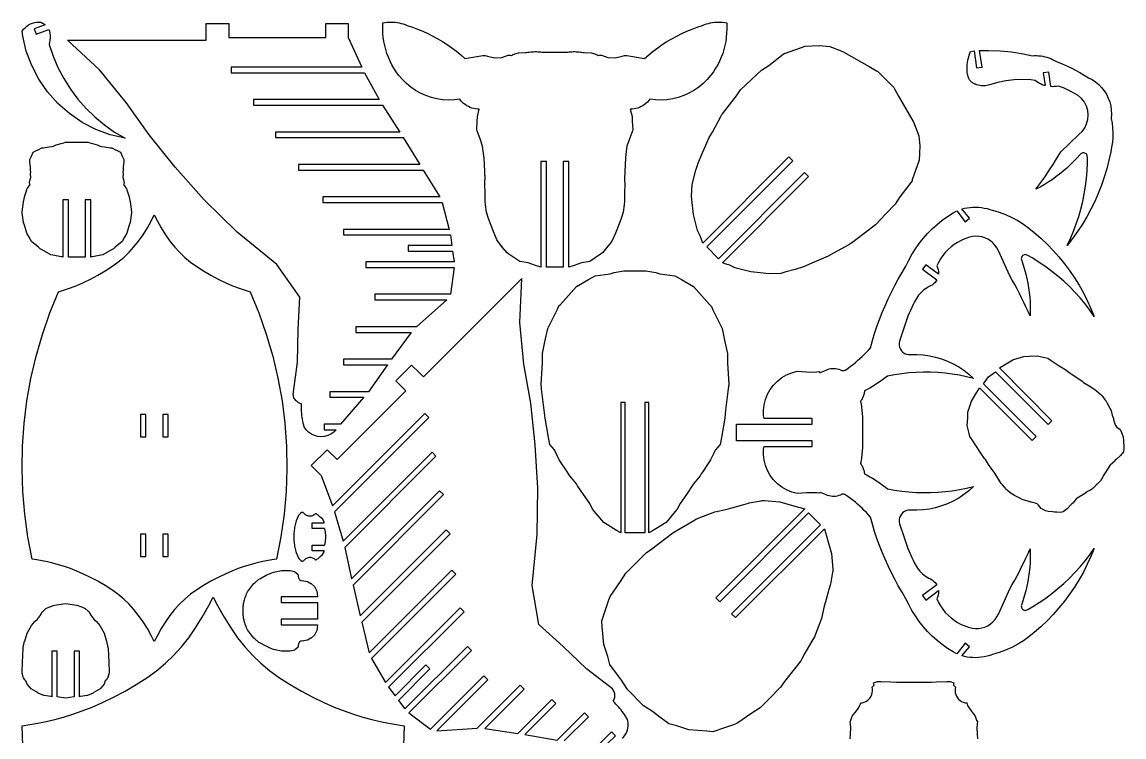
# Model space of a CAD drawing. Extents: x 10 to 793, y -421 to 366.
# Drawn here: x 10 to 790, y -140 to 366 of the extents above; entities that cross this region are included whole.
import ezdxf

# ---------------------------------------------------------------- set-up
doc = ezdxf.new("R2010")
doc.units = 0
doc.layers.add('DEFAULT', color=62, linetype='CONTINUOUS')

msp = doc.modelspace()

# ---------------------------------------------------------------- linework, layer by layer
at = {"layer": 'DEFAULT'}
for points in [[(26.36, 363.87), (18.41, 360.99), (19.76, 357.27), (28.8, 360.54), (28.96, 360.14), (29.21, 359.32), (29.52, 357.78), (29.7, 356.21), (29.74, 354.64), (29.64, 353.06), (29.4, 351.51), (29.02, 349.98), (31.84, 341.66), (35.31, 333.59), (39.4, 325.82), (44.09, 318.4), (49.36, 311.37), (55.16, 304.78), (61.47, 298.67), (68.23, 293.07), (75.42, 288.03), (82.99, 283.57), (72.35, 286.07), (62.1, 289.85), (52.4, 294.86), (43.38, 301.02), (35.18, 308.24), (27.93, 316.41), (21.74, 325.41), (16.69, 335.1), (12.87, 345.34), (10.34, 355.96), (9.94, 359.46), (10.9, 360.71), (11.99, 361.85), (13.19, 362.87), (14.5, 363.75), (15.89, 364.49), (17.36, 365.07), (18.88, 365.49), (20.44, 365.74), (22.01, 365.82), (22.85, 365.66), (23.67, 365.41), (24.47, 365.09), (25.23, 364.69), (25.94, 364.21)], [(64.8, 331.97), (41.99, 352.95), (140.35, 352.95), (140.35, 356.91), (140.35, 364.83), (156.19, 364.83), (156.19, 354.93), (225.02, 354.93), (225.02, 364.83), (240.86, 364.83), (240.86, 354.93), (250.39, 333.95), (158.04, 333.95), (158.04, 329.99), (252.38, 329.99), (262.86, 310.98), (173.83, 310.98), (173.83, 307.02), (265.21, 307.02), (277.36, 288.02), (189.23, 288.02), (189.23, 284.06), (279.84, 284.06), (291.57, 265.06), (205.57, 265.06), (205.57, 261.1), (294, 261.1), (305.59, 242.09), (222.84, 242.09), (222.84, 238.13), (307.32, 238.13), (312.35, 219.13), (237.54, 219.13), (237.54, 215.17), (313.15, 215.17), (314.18, 207.65), (283.25, 207.65), (283.25, 205.67), (283.25, 203.69), (314.72, 203.69), (315.75, 196.16), (253.21, 196.16), (253.21, 192.2), (315.75, 192.2), (313.19, 173.2), (259.7, 173.2), (259.7, 169.24), (310.69, 169.24), (289.22, 150.24), (246.17, 150.24), (246.17, 146.28), (285.52, 146.28), (271.45, 127.27), (237.44, 127.27), (237.44, 123.31), (268.58, 123.31), (255.12, 104.31), (227.8, 104.31), (227.8, 100.35), (252, 100.35), (235.45, 81.35), (223.82, 81.35), (223.82, 77.39), (232.33, 77.39), (230.62, 75.68), (228.63, 74.29), (226.44, 73.27), (224.1, 72.65), (221.69, 72.44), (219.27, 72.65), (216.94, 73.27), (214.74, 74.29), (212.75, 75.68), (211.04, 77.39), (209.65, 79.37), (209.29, 80.7), (208.98, 82.04), (208.69, 83.38), (208.44, 84.74), (208.22, 86.1), (208.04, 87.46), (207.89, 88.83), (207.78, 90.2), (207.69, 91.57), (207.65, 92.95), (207.64, 94.33), (207.66, 95.7), (206.9, 95.92), (206.17, 96.21), (205.48, 96.57), (204.83, 97.01), (204.23, 97.51), (203.68, 98.07), (203.2, 98.69), (202.78, 99.35), (202.44, 100.06), (202.17, 100.79), (201.98, 101.55), (201.87, 102.33), (204.9, 125.29), (205.37, 148.26), (206.48, 171.22), (190.4, 194.18), (162.2, 217.15), (138.89, 240.11), (118.35, 263.08), (99.84, 286.04), (83.71, 309)], [(393.03, 192.37), (381.19, 192.37), (381.19, 267.13), (379.21, 267.13), (377.23, 267.13), (377.23, 192.37), (376.44, 192.6), (373.44, 193.49), (368.28, 195.38), (362.29, 196.49), (354.67, 201.65), (353.3, 202.57), (350.41, 206.1), (347.32, 210.18), (346.17, 211.7), (344.19, 216.5), (341.07, 224.14), (340.2, 226.74), (338.68, 231.25), (338.06, 236.5), (337.86, 238.76), (337.76, 244), (337.61, 252.16), (337.64, 253.28), (337.73, 254.92), (337.28, 265.16), (336.98, 269.64), (336.48, 274.41), (336.02, 278.09), (334.45, 282.4), (332.07, 288.9), (331.81, 289.87), (332.25, 295.39), (332.4, 299.11), (333.67, 304.15), (332.33, 304.2), (330.99, 304.36), (329.67, 304.62), (328.38, 304.98), (327.12, 305.44), (325.9, 306.01), (324.72, 306.67), (323.61, 307.42), (322.55, 308.25), (321.57, 309.17), (320.66, 310.16), (319.83, 311.22), (315.79, 310.75), (311.72, 310.65), (307.66, 310.91), (303.64, 311.53), (299.69, 312.5), (295.85, 313.83), (292.13, 315.49), (288.58, 317.47), (285.22, 319.76), (282.08, 322.35), (279.17, 325.2), (276.54, 328.3), (274.81, 330.65), (273.22, 333.1), (271.76, 335.63), (270.44, 338.24), (269.27, 340.92), (268.24, 343.65), (267.37, 346.44), (266.65, 349.27), (266.09, 352.14), (265.69, 355.03), (265.45, 357.94), (265.37, 360.86), (265.37, 361.24), (265.37, 361.61), (265.37, 361.98), (265.37, 362.35), (265.37, 362.72), (265.37, 363.09), (265.37, 363.47), (265.37, 363.84), (265.37, 364.21), (265.37, 364.58), (265.37, 364.95), (265.37, 365.33), (266.8, 365.56), (268.25, 365.72), (269.7, 365.81), (271.16, 365.83), (272.61, 365.78), (274.06, 365.66), (275.5, 365.46), (276.93, 365.2), (278.35, 364.86), (279.75, 364.46), (281.13, 363.99), (282.48, 363.45), (286.24, 362.21), (289.95, 360.83), (293.62, 359.32), (297.22, 357.68), (300.77, 355.91), (304.25, 354.02), (307.66, 352), (310.99, 349.86), (314.25, 347.6), (317.42, 345.23), (320.51, 342.74), (323.5, 340.15), (336.09, 342.18), (337.81, 342.18), (339.52, 341.73), (344.37, 340.46), (349.5, 340.87), (354.11, 342.4), (355.43, 342.51), (356.37, 342.28), (357.06, 342.59), (358.76, 343.36), (361.35, 344.06), (366.42, 344.25), (367, 344.22), (368.01, 344.41), (369.02, 344.57), (370.04, 344.7), (371.05, 344.79), (372.08, 344.86), (373.1, 344.9), (374.12, 344.9), (375.15, 344.87), (376.17, 344.81), (377.19, 344.72), (378.2, 344.6), (379.21, 344.45), (395.01, 344.45), (396.02, 344.6), (397.04, 344.72), (398.05, 344.81), (399.08, 344.87), (400.1, 344.9), (401.12, 344.9), (402.15, 344.86), (403.17, 344.79), (404.19, 344.7), (405.2, 344.57), (406.21, 344.41), (407.22, 344.22), (407.8, 344.25), (412.88, 344.06), (415.46, 343.36), (417.17, 342.59), (417.85, 342.28), (418.79, 342.51), (420.11, 342.4), (424.73, 340.87), (429.85, 340.46), (434.7, 341.73), (436.42, 342.18), (438.13, 342.18), (450.72, 340.15), (453.72, 342.74), (456.8, 345.23), (459.97, 347.6), (463.23, 349.86), (466.56, 352), (469.97, 354.02), (473.45, 355.91), (477, 357.68), (480.6, 359.32), (484.27, 360.83), (487.98, 362.21), (491.74, 363.45), (493.1, 363.99), (494.47, 364.46), (495.87, 364.86), (497.29, 365.2), (498.72, 365.46), (500.16, 365.66), (501.61, 365.78), (503.07, 365.83), (504.52, 365.81), (505.97, 365.72), (507.42, 365.56), (508.86, 365.33), (508.86, 364.95), (508.86, 364.58), (508.86, 364.21), (508.86, 363.84), (508.86, 363.47), (508.86, 363.09), (508.86, 362.72), (508.86, 362.35), (508.86, 361.98), (508.86, 361.61), (508.86, 361.24), (508.86, 360.86), (508.77, 357.94), (508.53, 355.03), (508.13, 352.14), (507.57, 349.27), (506.85, 346.44), (505.98, 343.65), (504.95, 340.92), (503.78, 338.24), (502.46, 335.63), (501.01, 333.1), (499.41, 330.65), (497.68, 328.3), (495.05, 325.2), (492.15, 322.35), (489, 319.76), (485.64, 317.47), (482.09, 315.49), (478.38, 313.83), (474.53, 312.5), (470.58, 311.53), (466.56, 310.91), (462.5, 310.65), (458.43, 310.75), (454.39, 311.22), (453.56, 310.16), (452.65, 309.17), (451.67, 308.25), (450.61, 307.42), (449.5, 306.67), (448.32, 306.01), (447.1, 305.44), (445.84, 304.98), (444.55, 304.62), (443.23, 304.36), (441.89, 304.2), (440.55, 304.15), (441.82, 299.11), (441.97, 295.39), (442.41, 289.87), (442.16, 288.9), (439.78, 282.4), (438.2, 278.09), (437.75, 274.41), (437.24, 269.64), (436.95, 265.16), (436.49, 254.92), (436.58, 253.28), (436.61, 252.16), (436.46, 244), (436.36, 238.76), (436.16, 236.5), (435.54, 231.25), (434.02, 226.74), (433.15, 224.14), (430.03, 216.5), (428.05, 211.7), (426.91, 210.18), (423.82, 206.1), (420.92, 202.57), (419.55, 201.65), (411.93, 196.49), (405.95, 195.38), (400.78, 193.49), (397.78, 192.6), (396.99, 192.37), (396.99, 267.13), (395.01, 267.13), (393.03, 267.13)], [(615.02, 331.26), (615.91, 330.75), (627.08, 319.58), (627.59, 318.69), (630.6, 313.49), (640.96, 295.55), (641.18, 295.13), (644.84, 285.42), (645.64, 278.23), (645.32, 273.1), (645.01, 268.01), (640.26, 254.09), (640.05, 253.57), (639.39, 252.6), (631.33, 242.28), (628.1, 237.04), (621.47, 230.05), (614.18, 222.36), (610.08, 219.38), (597.28, 209.43), (596.75, 209.12), (595.33, 208.28), (584.36, 202.39), (580.59, 200.09), (569.18, 195.22), (563.14, 192.64), (557.29, 190.75), (549.95, 188.84), (547.09, 188.02), (538.87, 187.68), (532.48, 188.34), (525.89, 189.02), (514.7, 191.9), (511, 193.75), (509.09, 194.4), (505.82, 195.52), (566.8, 256.5), (564, 259.3), (503.02, 198.32), (494.65, 206.68), (555.64, 267.67), (552.84, 270.47), (491.85, 209.48), (490.73, 212.75), (490.08, 214.67), (488.23, 218.37), (485.35, 229.56), (484.68, 236.15), (484.02, 242.54), (484.36, 250.76), (485.17, 253.62), (487.08, 260.96), (488.97, 266.8), (491.55, 272.85), (496.42, 284.26), (498.72, 288.02), (504.61, 299), (505.45, 300.42), (505.76, 300.95), (515.71, 313.74), (518.69, 317.85), (526.38, 325.14), (533.37, 331.77), (538.61, 335), (548.93, 343.06), (549.91, 343.72), (550.43, 343.93), (564.34, 348.68), (569.43, 348.99), (574.56, 349.31), (581.75, 348.51), (591.46, 344.85), (591.88, 344.63), (609.82, 334.27)], [(742.25, 337.95), (746.28, 336.36), (752.68, 333.41), (758.9, 330.11), (764.92, 326.45), (767.54, 325.1), (770, 323.49), (772.28, 321.61), (774.34, 319.51), (776.17, 317.2), (777.75, 314.71), (779.05, 312.07), (780.06, 309.3), (780.78, 306.44), (781.18, 303.52), (781.28, 300.58), (781.06, 297.64), (781.67, 294.3), (782.06, 290.92), (782.23, 287.53), (782.18, 284.13), (781.91, 280.74), (781.42, 277.38), (780.72, 274.05), (779.47, 268.02), (777.96, 262.06), (776.21, 256.16), (774.21, 250.33), (771.97, 244.6), (769.49, 238.97), (766.77, 233.45), (763.83, 228.04), (760.66, 222.77), (757.27, 217.63), (753.66, 212.64), (749.85, 207.81), (752.21, 212.77), (754.37, 217.83), (756.32, 222.97), (758.07, 228.18), (759.6, 233.46), (760.92, 238.8), (762.03, 244.18), (762.92, 249.61), (763.58, 255.07), (764.03, 260.55), (764.26, 266.04), (764.27, 270.01), (763.93, 272.08), (763.49, 272.55), (762.96, 272.91), (762.37, 273.16), (761.74, 273.27), (761.1, 273.26), (760.48, 273.11), (759.9, 272.84), (759.39, 272.45), (758.97, 271.97), (756.77, 269.48), (754.49, 267.07), (752.13, 264.73), (749.69, 262.47), (747.18, 260.3), (744.6, 258.21), (741.95, 256.21), (739.24, 254.29), (736.46, 252.47), (733.62, 250.74), (730.73, 249.1), (727.79, 247.56), (729.91, 250.39), (731.99, 253.24), (734.02, 256.13), (736.02, 259.04), (737.98, 261.98), (739.9, 264.94), (741.77, 267.93), (743.61, 270.95), (745.4, 274), (758.12, 286.29), (760.44, 288.46), (762.33, 291.02), (763.71, 293.88), (764.54, 296.95), (764.79, 300.12), (764.46, 303.28), (763.55, 306.33), (762.09, 309.16), (760.14, 311.67), (757.76, 313.78), (752.61, 316.72), (747.25, 319.25), (743.73, 320.57), (742.29, 320.31), (740.84, 320.15), (739.38, 320.1), (738.41, 320.14), (736.94, 330.38), (734.98, 330.1), (733.02, 329.81), (734.31, 320.84), (733.64, 321.02), (732.27, 321.53), (730.94, 322.13), (729.66, 322.84), (728.44, 323.64), (727.29, 324.53), (724.3, 324.9), (718.38, 325.16), (712.45, 324.94), (706.56, 324.26), (700.74, 323.11), (695.03, 321.51), (694.05, 321.19), (693.06, 320.94), (692.05, 320.78), (691.02, 320.7), (690, 320.69), (688.98, 320.77), (687.97, 320.93), (686.97, 321.17), (685.99, 321.49), (685.51, 321.67), (684.98, 321.81), (684.47, 321.98), (683.96, 322.19), (683.48, 322.43), (683.01, 322.72), (682.57, 323.03), (682.16, 323.38), (681.77, 323.76), (681.41, 324.17), (681.08, 324.61), (680.79, 325.06), (680.38, 325.81), (680.04, 326.59), (679.75, 327.4), (679.53, 328.22), (679.38, 329.06), (679.22, 330.41), (679.12, 331.77), (679.08, 333.14), (679.11, 334.5), (679.2, 335.86), (679.35, 337.21), (679.57, 338.56), (679.85, 339.89), (680.19, 341.21), (680.59, 342.52), (681.05, 343.8), (681.57, 345.06), (683.99, 345.41), (685.73, 333.37), (689.65, 333.94), (687.95, 345.72), (694.16, 345.82), (702.39, 345.48), (710.59, 344.68), (718.73, 343.42), (725.26, 342.02), (726.74, 342.08), (728.21, 342.07), (729.69, 341.99), (731.16, 341.83), (732.62, 341.59), (734.06, 341.28), (735.49, 340.9), (736.9, 340.45), (738.28, 339.93), (739.64, 339.34), (740.96, 338.68)], [(40.77, 280.83), (56.56, 280.83), (56.77, 280.77), (57.93, 280.46), (59.68, 279.99), (63.17, 278.88), (65.11, 277.99), (66.24, 277.78), (68.14, 277.57), (70.98, 277.11), (72.37, 276.88), (73.45, 276.86), (76.02, 275.47), (76.21, 275.36), (79.51, 273.69), (80.77, 271.04), (80.88, 270.83), (82.03, 268.68), (82.02, 267.91), (81.93, 266.72), (81.77, 265.31), (81.52, 263.14), (81.54, 262.8), (81.48, 260.86), (81.33, 259.65), (81.41, 258.42), (81.13, 255.9), (81.61, 254.44), (82, 253.22), (82.06, 252.72), (82.07, 252.25), (82.14, 251.84), (82.15, 251.75), (81.78, 250.79), (82.8, 249.27), (83.37, 248.44), (83.78, 247.97), (84.04, 247.2), (85.55, 242.82), (86.44, 238.71), (87.42, 231.57), (87.45, 231.23), (87.42, 230.87), (86.36, 224.09), (85.56, 221.48), (83.98, 216.38), (82.44, 213.68), (80.69, 210.66), (75.91, 206.45), (74.62, 205.31), (73.31, 204.63), (67.05, 201.24), (65.73, 200.98), (59.79, 199.82), (58.94, 199.64), (58.54, 199.57), (58.54, 240.02), (56.56, 240.02), (54.58, 240.02), (54.58, 199.57), (42.75, 199.57), (42.75, 240.02), (40.77, 240.02), (38.79, 240.02), (38.79, 199.57), (38.39, 199.64), (37.53, 199.82), (31.6, 200.98), (30.27, 201.24), (24.02, 204.63), (22.71, 205.31), (21.42, 206.45), (16.64, 210.66), (14.89, 213.68), (13.34, 216.38), (11.77, 221.48), (10.96, 224.09), (9.9, 230.87), (9.87, 231.23), (9.9, 231.57), (10.88, 238.71), (11.77, 242.82), (13.28, 247.2), (13.55, 247.97), (13.96, 248.44), (14.52, 249.27), (15.55, 250.79), (15.17, 251.75), (15.19, 251.84), (15.25, 252.25), (15.26, 252.72), (15.32, 253.22), (15.72, 254.44), (16.2, 255.9), (15.92, 258.42), (16, 259.65), (15.85, 260.86), (15.78, 262.8), (15.8, 263.14), (15.55, 265.31), (15.39, 266.72), (15.31, 267.91), (15.29, 268.68), (16.45, 270.83), (16.55, 271.04), (17.82, 273.69), (21.12, 275.36), (21.3, 275.47), (23.88, 276.86), (24.95, 276.88), (26.34, 277.11), (29.18, 277.57), (31.09, 277.78), (32.21, 277.99), (34.15, 278.88), (37.64, 279.99), (39.4, 280.46), (40.56, 280.77)], [(605.07, 67.57), (605.04, 66.38), (604.99, 65.19), (604.93, 64), (604.85, 62.82), (604.75, 61.63), (604.63, 60.45), (604.49, 59.27), (604.34, 58.09), (604.17, 56.91), (603.98, 55.74), (603.77, 54.57), (603.54, 53.4), (603.94, 52.87), (604.31, 52.32), (604.65, 51.75), (604.97, 51.17), (605.25, 50.57), (605.51, 49.96), (605.74, 49.34), (605.93, 48.71), (606.1, 48.07), (606.24, 47.42), (606.34, 46.76), (606.41, 46.11), (608.33, 45.12), (610.22, 44.09), (612.08, 43.01), (613.91, 41.88), (615.72, 40.7), (617.49, 39.48), (619.24, 38.22), (620.95, 36.91), (622.62, 35.56), (627.67, 34.63), (632.75, 33.9), (637.85, 33.36), (642.97, 33.02), (648.1, 32.86), (653.23, 32.91), (658.36, 33.14), (663.48, 33.57), (668.57, 34.2), (673.64, 35.01), (678.67, 36.02), (683.66, 37.22), (680.34, 34.24), (676.82, 31.52), (673.1, 29.06), (669.21, 26.89), (665.17, 25.02), (661, 23.45), (656.72, 22.19), (652.37, 21.26), (647.95, 20.65), (643.51, 20.37), (639.05, 20.42), (637.6, 20.42), (636.18, 20.13), (634.84, 19.57), (633.64, 18.77), (632.62, 17.74), (631.81, 16.53), (631.27, 15.19), (630.99, 13.76), (631, 12.32), (631.29, 10.9), (634.3, 1.81), (634.95, -0.35), (635.64, -2.49), (636.38, -4.62), (637.18, -6.73), (638.01, -8.82), (638.9, -10.89), (639.84, -12.94), (640.82, -14.97), (641.84, -16.97), (642.45, -18.17), (643.12, -19.34), (643.87, -20.46), (644.67, -21.54), (645.54, -22.58), (646.46, -23.55), (647.44, -24.48), (648.47, -25.35), (649.55, -26.15), (650.68, -26.89), (651.84, -27.56), (653.05, -28.17), (654.26, -28.84), (655.37, -29.68), (656.36, -30.65), (657.2, -31.75), (657.57, -32.4), (647.48, -39.95), (649.85, -43.12), (658.82, -36.41), (658.88, -36.98), (658.83, -38.36), (658.6, -39.73), (658.18, -41.06), (657.58, -42.31), (658.8, -44.86), (660.22, -47.31), (661.82, -49.64), (663.61, -51.83), (665.56, -53.87), (667.67, -55.76), (669.92, -57.47), (672.3, -59), (674.79, -60.33), (677.38, -61.46), (680.05, -62.39), (682.79, -63.1), (685.04, -63.32), (687.3, -63.25), (689.53, -62.87), (691.69, -62.2), (693.74, -61.26), (695.65, -60.04), (697.38, -58.59), (698.9, -56.92), (700.19, -55.06), (701.22, -53.04), (709.29, -35.27), (711.05, -32.21), (712.78, -29.13), (714.46, -26.02), (716.1, -22.9), (717.69, -19.74), (719.24, -16.57), (720.75, -13.38), (722.21, -10.16), (723.62, -6.93), (723.73, -10.25), (723.73, -13.57), (723.63, -16.89), (723.41, -20.2), (723.08, -23.51), (722.64, -26.8), (722.09, -30.08), (721.43, -33.33), (720.66, -36.57), (719.79, -39.77), (718.81, -42.95), (717.73, -46.09), (717.52, -46.69), (717.43, -47.32), (717.48, -47.96), (717.66, -48.58), (717.96, -49.14), (718.38, -49.63), (718.88, -50.02), (719.46, -50.3), (720.08, -50.46), (722.04, -49.73), (725.5, -47.77), (730.17, -44.87), (734.72, -41.78), (739.14, -38.51), (743.42, -35.07), (747.57, -31.45), (751.56, -27.68), (755.4, -23.74), (759.08, -19.66), (762.59, -15.43), (765.93, -11.06), (769.09, -6.56), (766.76, -12.26), (764.19, -17.85), (761.39, -23.33), (758.36, -28.69), (755.11, -33.91), (751.64, -39), (747.95, -43.93), (744.07, -48.7), (739.99, -53.31), (735.71, -57.74), (731.26, -61.98), (726.63, -66.04), (722.89, -69.08), (718.97, -71.87), (714.87, -74.4), (710.62, -76.65), (706.22, -78.63), (701.71, -80.31), (697.1, -81.7), (695.18, -82.34), (693.23, -82.88), (691.24, -83.3), (689.24, -83.61), (687.22, -83.81), (685.2, -83.9), (683.17, -83.87), (681.15, -83.73), (679.14, -83.48), (677.15, -83.11), (675.31, -82.67), (680.75, -76.21), (677.72, -73.66), (671.79, -81.25), (669.17, -79.8), (665.23, -77.32), (661.45, -74.62), (657.81, -71.72), (654.35, -68.61), (651.07, -65.31), (647.99, -61.83), (645.1, -58.19), (642.42, -54.38), (639.97, -50.43), (637.74, -46.35), (635.75, -42.15), (633, -37.65), (630.36, -33.09), (627.84, -28.46), (625.44, -23.77), (623.15, -19.03), (620.99, -14.22), (618.94, -9.36), (617.02, -4.46), (615.23, 0.5), (613.56, 5.49), (612.01, 10.53), (610.6, 15.61), (609.18, 17.2), (607.73, 18.76), (606.24, 20.29), (604.72, 21.78), (603.16, 23.24), (601.56, 24.65), (599.94, 26.03), (598.28, 27.38), (596.59, 28.68), (594.87, 29.94), (593.12, 31.16), (592.84, 31.34), (592.54, 31.48), (592.22, 31.6), (591.9, 31.68), (591.57, 31.73), (591.23, 31.75), (590.9, 31.74), (590.57, 31.69), (590.24, 31.61), (589.93, 31.5), (589.62, 31.36), (589.33, 31.19), (588.25, 30.76), (587.13, 30.44), (585.99, 30.24), (584.83, 30.14), (583.67, 30.16), (582.52, 30.29), (581.38, 30.53), (580.27, 30.88), (579.2, 31.34), (578.19, 31.9), (575.2, 32.98), (574.01, 32.4), (572.56, 32.63), (569.78, 32.84), (565.31, 32.62), (561.95, 32.43), (558.63, 32.24), (554.84, 33.24), (551.22, 34.74), (547.84, 36.71), (544.74, 39.11), (541.99, 41.9), (539.64, 45.03), (537.72, 48.45), (536.27, 52.09), (535.32, 55.89), (534.88, 59.78), (534.96, 63.7), (535.26, 65.59), (569.33, 65.59), (569.33, 69.55), (515.87, 69.55), (515.87, 81.38), (569.33, 81.38), (569.33, 85.34), (535.26, 85.34), (534.96, 87.23), (534.88, 91.15), (535.32, 95.04), (536.27, 98.84), (537.72, 102.48), (539.64, 105.9), (541.99, 109.03), (544.74, 111.82), (547.84, 114.22), (551.22, 116.19), (554.84, 117.69), (558.63, 118.7), (561.95, 118.51), (565.31, 118.31), (569.78, 118.1), (572.56, 118.3), (574.01, 118.54), (575.2, 117.95), (578.19, 119.03), (579.2, 119.59), (580.27, 120.05), (581.38, 120.4), (582.52, 120.64), (583.67, 120.77), (584.83, 120.79), (585.99, 120.7), (587.13, 120.49), (588.25, 120.17), (589.33, 119.75), (589.62, 119.58), (589.93, 119.43), (590.24, 119.32), (590.57, 119.24), (590.9, 119.2), (591.23, 119.18), (591.57, 119.2), (591.9, 119.25), (592.22, 119.34), (592.54, 119.45), (592.84, 119.6), (593.12, 119.77), (594.87, 120.99), (596.59, 122.26), (598.28, 123.56), (599.94, 124.9), (601.56, 126.28), (603.16, 127.7), (604.72, 129.15), (606.24, 130.64), (607.73, 132.17), (609.18, 133.73), (610.6, 135.33), (612.01, 140.4), (613.56, 145.44), (615.23, 150.44), (617.02, 155.39), (618.94, 160.3), (620.99, 165.16), (623.15, 169.96), (625.44, 174.71), (627.84, 179.4), (630.36, 184.02), (633, 188.59), (635.75, 193.08), (637.74, 197.28), (639.97, 201.37), (642.42, 205.31), (645.1, 209.12), (647.99, 212.77), (651.07, 216.24), (654.35, 219.54), (657.81, 222.65), (661.45, 225.56), (665.23, 228.25), (669.17, 230.73), (671.79, 232.18), (677.72, 224.59), (680.75, 227.14), (675.31, 233.6), (677.15, 234.04), (679.14, 234.41), (681.15, 234.66), (683.17, 234.8), (685.2, 234.83), (687.22, 234.75), (689.24, 234.55), (691.24, 234.23), (693.23, 233.81), (695.18, 233.28), (697.1, 232.63), (701.71, 231.25), (706.22, 229.56), (710.62, 227.59), (714.87, 225.33), (718.97, 222.8), (722.89, 220.01), (726.63, 216.97), (731.26, 212.92), (735.71, 208.67), (739.99, 204.24), (744.07, 199.63), (747.95, 194.86), (751.64, 189.93), (755.11, 184.85), (758.36, 179.62), (761.39, 174.26), (764.19, 168.78), (766.76, 163.19), (769.09, 157.49), (765.93, 161.99), (762.59, 166.36), (759.08, 170.59), (755.4, 174.68), (751.56, 178.61), (747.57, 182.39), (743.42, 186), (739.14, 189.44), (734.72, 192.71), (730.17, 195.8), (725.5, 198.7), (722.04, 200.66), (720.08, 201.39), (719.46, 201.24), (718.88, 200.96), (718.38, 200.56), (717.96, 200.07), (717.66, 199.51), (717.48, 198.9), (717.43, 198.26), (717.52, 197.62), (717.73, 197.02), (718.81, 193.88), (719.79, 190.7), (720.66, 187.5), (721.43, 184.27), (722.09, 181.01), (722.64, 177.73), (723.08, 174.44), (723.41, 171.14), (723.63, 167.82), (723.73, 164.5), (723.73, 161.18), (723.62, 157.86), (722.21, 161.1), (720.75, 164.31), (719.24, 167.5), (717.69, 170.68), (716.1, 173.83), (714.46, 176.96), (712.78, 180.06), (711.05, 183.14), (709.29, 186.2), (701.22, 203.98), (700.19, 205.99), (698.9, 207.85), (697.38, 209.52), (695.65, 210.98), (693.74, 212.19), (691.69, 213.14), (689.53, 213.81), (687.3, 214.18), (685.04, 214.26), (682.79, 214.03), (680.05, 213.32), (677.38, 212.4), (674.79, 211.27), (672.3, 209.93), (669.92, 208.4), (667.67, 206.69), (665.56, 204.81), (663.61, 202.76), (661.82, 200.57), (660.22, 198.24), (658.8, 195.79), (657.58, 193.24), (658.18, 191.99), (658.6, 190.67), (658.83, 189.3), (658.88, 187.91), (658.82, 187.34), (649.85, 194.05), (647.48, 190.88), (657.57, 183.33), (657.2, 182.69), (656.36, 181.58), (655.37, 180.61), (654.26, 179.78), (653.05, 179.1), (651.84, 178.5), (650.68, 177.82), (649.55, 177.08), (648.47, 176.28), (647.44, 175.41), (646.46, 174.49), (645.54, 173.51), (644.67, 172.48), (643.87, 171.4), (643.12, 170.27), (642.45, 169.11), (641.84, 167.9), (640.82, 165.9), (639.84, 163.87), (638.9, 161.82), (638.01, 159.75), (637.18, 157.66), (636.38, 155.55), (635.64, 153.43), (634.95, 151.28), (634.3, 149.13), (631.29, 140.04), (631, 138.62), (630.99, 137.17), (631.27, 135.74), (631.81, 134.4), (632.62, 133.19), (633.64, 132.17), (634.84, 131.36), (636.18, 130.8), (637.6, 130.52), (639.05, 130.52), (643.51, 130.57), (647.95, 130.29), (652.37, 129.68), (656.72, 128.74), (661, 127.49), (665.17, 125.92), (669.21, 124.04), (673.1, 121.87), (676.82, 119.42), (680.34, 116.69), (683.66, 113.72), (678.67, 114.91), (673.64, 115.92), (668.57, 116.74), (663.48, 117.36), (658.36, 117.79), (653.23, 118.03), (648.1, 118.07), (642.97, 117.92), (637.85, 117.57), (632.75, 117.03), (627.67, 116.3), (622.62, 115.38), (620.95, 114.02), (619.24, 112.71), (617.49, 111.45), (615.72, 110.23), (613.91, 109.05), (612.08, 107.93), (610.22, 106.84), (608.33, 105.81), (606.41, 104.83), (606.34, 104.17), (606.24, 103.52), (606.1, 102.87), (605.93, 102.23), (605.74, 101.59), (605.51, 100.97), (605.25, 100.36), (604.97, 99.77), (604.65, 99.18), (604.31, 98.62), (603.94, 98.07), (603.54, 97.54), (603.77, 96.37), (603.98, 95.2), (604.17, 94.02), (604.34, 92.85), (604.49, 91.67), (604.63, 90.48), (604.75, 89.3), (604.85, 88.12), (604.93, 86.93), (604.99, 85.74), (605.04, 84.55), (605.07, 83.36)], [(105.51, -68.59), (103.53, -72.43), (101.56, -68.59), (98.6, -63.31), (95.57, -58.46), (92.44, -54), (89.14, -49.87), (85.63, -46.03), (81.86, -42.45), (77.81, -39.08), (73.43, -35.89), (68.69, -32.83), (63.57, -29.85), (58.37, -27.09), (53.44, -24.7), (48.72, -22.64), (44.21, -20.87), (39.88, -19.36), (35.71, -18.1), (31.7, -17.04), (27.83, -16.15), (24.07, -15.4), (20.42, -14.76), (16.95, -14.21), (13.93, 1.61), (11.74, 17.57), (10.38, 33.62), (9.87, 49.71), (10.19, 65.82), (11.36, 81.88), (13.37, 97.86), (16.21, 113.71), (19.88, 129.4), (24.36, 144.87), (29.64, 160.08), (35.71, 175), (39.88, 176.26), (44.21, 177.77), (48.72, 179.53), (53.44, 181.6), (58.37, 183.99), (63.57, 186.75), (68.69, 189.73), (73.43, 192.79), (77.81, 195.98), (81.86, 199.35), (85.63, 202.93), (89.14, 206.77), (92.44, 210.9), (95.57, 215.36), (98.6, 220.21), (101.56, 225.49), (103.53, 229.33), (105.51, 225.49), (108.47, 220.21), (111.49, 215.36), (114.63, 210.9), (117.93, 206.77), (121.44, 202.93), (125.2, 199.35), (129.26, 195.98), (133.64, 192.79), (138.37, 189.73), (143.49, 186.75), (148.69, 183.99), (153.63, 181.6), (158.35, 179.53), (162.86, 177.77), (167.19, 176.26), (171.35, 175), (177.5, 160.1), (182.85, 144.9), (187.39, 129.44), (191.09, 113.75), (193.95, 97.89), (195.97, 81.91), (197.13, 65.83), (197.44, 49.72), (196.89, 33.61), (195.48, 17.56), (193.22, 1.6), (190.11, -14.21), (186.64, -14.76), (182.99, -15.4), (179.24, -16.15), (175.36, -17.04), (171.35, -18.1), (167.19, -19.36), (162.86, -20.87), (158.35, -22.64), (153.63, -24.7), (148.69, -27.09), (143.49, -29.85), (138.37, -32.83), (133.64, -35.89), (129.26, -39.08), (125.2, -42.45), (121.44, -46.03), (117.93, -49.87), (114.63, -54), (111.49, -58.46), (108.47, -63.31)], [(450.76, 4.41), (436.95, 4.41), (436.95, 96.58), (433.98, 96.58), (433.98, 4.41), (430.83, 6.05), (428.97, 7.24), (421.76, 11.85), (416.49, 18.06), (413.88, 21.15), (411.83, 25.3), (407.46, 31.6), (403.25, 37.75), (402.4, 39), (397.64, 44.83), (396.85, 46.26), (395.58, 48.14), (390.28, 56), (386.88, 63.08), (383.53, 66.99), (382.65, 71.89), (380.2, 85.53), (379.69, 91.19), (377.8, 106.33), (377.37, 109.71), (378.36, 124.57), (378.38, 131.36), (380.1, 139.61), (382.07, 148.99), (388.95, 162.79), (389.76, 164.47), (390.06, 165.08), (391.09, 166.01), (402.43, 178.83), (410.94, 183.65), (415.62, 186.29), (426.23, 187.79), (429.16, 188.53), (434.62, 189.58), (435.96, 189.83), (451.75, 189.83), (453.1, 189.58), (458.56, 188.53), (461.48, 187.79), (472.1, 186.29), (476.78, 183.65), (485.29, 178.83), (496.63, 166.01), (497.66, 165.08), (497.96, 164.47), (498.77, 162.79), (505.65, 148.99), (507.61, 139.61), (509.34, 131.36), (509.36, 124.57), (510.34, 109.71), (509.92, 106.33), (508.03, 91.19), (507.51, 85.53), (505.07, 71.89), (504.19, 66.99), (500.84, 63.08), (497.43, 56), (492.14, 48.14), (490.87, 46.26), (490.08, 44.83), (485.32, 39), (484.47, 37.75), (480.26, 31.6), (475.88, 25.3), (473.84, 21.15), (471.23, 18.06), (465.96, 11.85), (458.75, 7.24), (456.88, 6.05), (453.73, 4.41), (453.73, 96.58), (450.76, 96.58)], [(771.06, 38.87), (770.52, 38.46), (770.11, 37.92), (769.68, 37.41), (769.22, 36.91), (768.74, 36.44), (768.24, 35.99), (767.72, 35.56), (767.18, 35.16), (766.62, 34.78), (766.04, 34.44), (765.45, 34.11), (764.84, 33.82), (764.22, 33.56), (762.14, 32.09), (756.91, 28.91), (756.64, 28.72), (753.91, 25.4), (753.23, 25.04), (752.45, 24.2), (749.86, 21.39), (747.19, 19.24), (745.31, 18.84), (742.55, 18.98), (740.95, 19.15), (739.5, 19.27), (736.55, 19.52), (734.63, 20.05), (732.4, 21.14), (731.46, 21.6), (729.69, 23.95), (728.62, 24.93), (727.35, 25.31), (724.36, 26.19), (724.07, 26.14), (723.72, 26.25), (721.36, 27.08), (720.46, 27.4), (718.11, 27.95), (716.35, 28.91), (712.7, 30.76), (711.42, 31.56), (710.98, 31.86), (708.97, 33.26), (707.69, 34.28), (706.75, 35.28), (705.97, 36.22), (705.51, 36.71), (704.01, 38.31), (703.9, 38.56), (703.3, 39.25), (701.24, 42.38), (698.12, 47.47), (697.32, 48.47), (694.28, 52.85), (692.08, 56.2), (691.48, 57), (688.85, 60.72), (686.29, 64.82), (682.68, 70.29), (681.05, 72.67), (680.5, 74.76), (679.22, 80.39), (679.52, 85.86), (679.69, 89.83), (681.93, 96.99), (682.13, 97.63), (685.76, 103.4), (686.82, 105.28), (686.93, 105.44), (687.92, 107.09), (725.21, 69.8), (728.01, 72.6), (690.72, 109.89), (694.2, 114.77), (699.09, 118.26), (736.37, 80.97), (739.17, 83.77), (701.89, 121.06), (703.53, 122.05), (703.7, 122.16), (705.58, 123.21), (711.35, 126.85), (711.99, 127.05), (719.15, 129.29), (723.12, 129.46), (728.59, 129.75), (734.22, 128.47), (736.31, 127.92), (738.69, 126.3), (744.16, 122.69), (748.26, 120.12), (751.98, 117.5), (752.78, 116.9), (756.13, 114.7), (760.51, 111.66), (761.5, 110.86), (766.6, 107.74), (769.73, 105.68), (770.41, 105.08), (770.67, 104.97), (772.27, 103.47), (772.76, 103.01), (773.69, 102.23), (774.69, 101.29), (775.71, 100), (777.11, 98), (777.42, 97.56), (778.21, 96.27), (780.06, 92.63), (781.03, 90.87), (781.58, 88.52), (781.9, 87.62), (782.73, 85.26), (782.84, 84.9), (782.79, 84.62), (783.67, 81.63), (784.05, 80.35), (785.02, 79.29), (787.38, 77.52), (787.84, 76.58), (788.93, 74.35), (789.46, 72.43), (789.71, 69.48), (789.83, 68.03), (790, 66.43), (790.13, 63.67), (789.73, 61.79), (787.58, 59.12), (784.78, 56.52), (783.94, 55.74), (783.58, 55.07), (780.26, 52.34), (780.06, 52.07), (776.88, 46.83), (775.42, 44.76), (775.16, 44.14), (774.86, 43.53), (774.54, 42.94), (774.19, 42.36), (773.82, 41.8), (773.42, 41.26), (772.99, 40.74), (772.54, 40.24), (772.07, 39.76), (771.57, 39.3)], [(97.62, 72.36), (97.62, 88.2), (95.64, 88.2), (93.66, 88.2), (93.66, 72.36), (95.64, 72.36)], [(113.41, 72.36), (113.41, 88.2), (111.43, 88.2), (109.45, 88.2), (109.45, 72.36), (111.43, 72.36)], [(566.87, 18.54), (575.24, 10.17), (512.29, -52.77), (515.09, -55.57), (578.04, 7.37), (579.27, 3.05), (581.38, -4.61), (582.99, -10.21), (583.92, -21.27), (584.02, -22.41), (583.9, -23.04), (583.83, -23.41), (582.25, -31.85), (582.19, -32.49), (581.26, -35.69), (578.72, -44.34), (577.88, -47.44), (575.99, -56.27), (572.93, -64.29), (571.02, -69.27), (569.08, -72.32), (564.23, -80.73), (561.95, -84.77), (561.22, -86.06), (549.85, -100.81), (547.04, -104.88), (538.8, -113.04), (532.49, -119.29), (526.67, -123.05), (516, -130.5), (513.66, -131.31), (507.29, -133.53), (498.92, -136.31), (494.71, -135.95), (482.05, -134.89), (473.62, -132.13), (467.85, -130.6), (459.71, -124.48), (456.96, -122.41), (451.09, -118.65), (449.97, -117.9), (438.8, -106.73), (438.05, -105.61), (434.29, -99.74), (432.22, -96.99), (426.1, -88.84), (424.57, -83.08), (421.8, -74.65), (420.74, -61.99), (420.39, -57.77), (423.17, -49.41), (425.39, -43.04), (426.2, -40.7), (433.65, -30.03), (437.41, -24.21), (443.66, -17.9), (451.82, -9.66), (455.89, -6.84), (470.64, 4.52), (471.93, 5.25), (475.97, 7.54), (484.38, 12.38), (487.42, 14.32), (492.41, 16.23), (500.43, 19.29), (509.26, 21.18), (512.36, 22.02), (521, 24.57), (524.21, 25.49), (524.84, 25.55), (533.28, 27.13), (533.66, 27.2), (534.29, 27.32), (535.43, 27.22), (546.49, 26.29), (552.09, 24.68), (559.75, 22.57), (564.07, 21.34), (501.13, -41.6), (503.93, -44.4)], [(224.93, 1.12), (224.95, 1.61), (224.95, 1.66), (224.93, 2.15), (224.9, 2.65), (224.87, 3.14), (224.83, 3.64), (224.78, 4.13), (224.72, 4.62), (224.65, 5.11), (224.58, 5.6), (224.5, 6.09), (224.41, 6.58), (224.31, 7.07), (224, 7.55), (215.26, 7.55), (215.26, 9.53), (215.26, 11.51), (223.83, 11.51), (223.83, 12.28), (222.73, 14.22), (221, 15.51), (220.76, 15.76), (220.5, 16.01), (220.25, 16.25), (219.98, 16.48), (219.71, 16.7), (219.44, 16.92), (219.16, 17.13), (218.62, 17.55), (218.32, 17.78), (218.09, 17.88), (217.84, 17.9), (217.72, 17.89), (217.6, 17.85), (217.49, 17.8), (217.39, 17.73), (217.3, 17.64), (217.21, 17.54), (216.68, 17.09), (216.1, 16.72), (215.47, 16.44), (214.81, 16.25), (214.13, 16.14), (213.44, 16.14), (212.75, 16.23), (212.09, 16.41), (211.45, 16.68), (210.86, 17.04), (210.33, 17.48), (209.33, 18.42), (209.01, 18.64), (208.83, 18.73), (208.65, 18.79), (208.46, 18.82), (208.32, 18.83), (208.19, 18.83), (208.05, 18.81), (207.92, 18.79), (207.79, 18.75), (207.66, 18.71), (207.54, 18.65), (207.42, 18.59), (207.3, 18.52), (207.19, 18.44), (207.09, 18.35), (207, 18.25), (206.75, 17.97), (205.79, 16.92), (205.46, 16.36), (205.28, 16.05), (205.19, 15.7), (203.94, 12.83), (203.67, 11.93), (203.42, 11.01), (203.2, 10.09), (203, 9.17), (202.83, 8.23), (202.68, 7.3), (202.57, 6.36), (202.48, 5.42), (202.41, 4.47), (202.38, 3.53), (202.37, 2.58), (202.38, 1.63), (202.37, 0.69), (202.38, -0.26), (202.41, -1.2), (202.48, -2.15), (202.57, -3.09), (202.68, -4.03), (202.83, -4.97), (203, -5.9), (203.2, -6.82), (203.42, -7.74), (203.67, -8.66), (203.94, -9.56), (205.19, -12.43), (205.28, -12.79), (205.46, -13.09), (205.79, -13.65), (206.75, -14.7), (207, -14.98), (207.09, -15.08), (207.19, -15.17), (207.3, -15.25), (207.42, -15.32), (207.54, -15.39), (207.66, -15.44), (207.79, -15.48), (207.92, -15.52), (208.05, -15.54), (208.19, -15.56), (208.32, -15.56), (208.46, -15.56), (208.65, -15.52), (208.83, -15.46), (209.01, -15.38), (209.33, -15.15), (210.33, -14.21), (210.86, -13.77), (211.45, -13.41), (212.09, -13.14), (212.75, -12.96), (213.44, -12.87), (214.13, -12.88), (214.81, -12.98), (215.47, -13.17), (216.1, -13.46), (216.68, -13.83), (217.21, -14.27), (217.3, -14.37), (217.39, -14.46), (217.49, -14.53), (217.6, -14.58), (217.72, -14.62), (217.84, -14.64), (218.09, -14.61), (218.32, -14.52), (218.62, -14.28), (219.16, -13.86), (219.44, -13.65), (219.71, -13.43), (219.98, -13.21), (220.25, -12.98), (220.5, -12.74), (220.76, -12.49), (221, -12.24), (222.73, -10.95), (223.83, -9.01), (223.83, -8.24), (215.26, -8.24), (215.26, -6.26), (215.26, -4.28), (224, -4.28), (224.31, -3.8), (224.41, -3.31), (224.5, -2.82), (224.58, -2.34), (224.65, -1.85), (224.72, -1.35), (224.78, -0.86), (224.83, -0.37), (224.87, 0.13), (224.9, 0.62)], [(97.62, -12.31), (97.62, 3.53), (95.64, 3.53), (93.66, 3.53), (93.66, -12.31), (95.64, -12.31)], [(113.41, -12.31), (113.41, 3.53), (111.43, 3.53), (109.45, 3.53), (109.45, -12.31), (111.43, -12.31)], [(166.37, -51.42), (166.37, -50.75), (166.37, -50.08), (166.37, -49.42), (166.4, -48.75), (166.44, -48.09), (166.5, -47.43), (166.58, -46.77), (166.67, -46.11), (166.77, -45.45), (166.9, -44.79), (167.04, -44.14), (167.19, -43.5), (167.36, -42.85), (167.52, -42.32), (167.94, -41.31), (168.51, -39.59), (168.83, -38.66), (169.53, -37.33), (170.85, -35.43), (173.12, -32.48), (173.95, -31.38), (174.73, -30.87), (177.59, -28.44), (178.26, -28.1), (182.67, -25.63), (185.47, -24.37), (187.86, -23.3), (189.17, -23.16), (193.64, -22.27), (195.02, -22.24), (198.63, -22.17), (199.66, -22.32), (202.7, -23.02), (203.01, -23.24), (205.08, -24.72), (205.64, -27.38), (206.37, -28.87), (206.49, -28.92), (207.2, -29.22), (207.28, -29.23), (209.07, -29.55), (209.29, -29.57), (211.78, -30), (211.97, -30.09), (214.35, -31.39), (214.48, -31.43), (214.73, -31.64), (217.06, -33.61), (218.36, -36.35), (218.52, -36.77), (218.77, -38.44), (218.97, -40.81), (218.97, -40.87), (193.29, -40.87), (193.29, -44.83), (218.97, -44.83), (218.97, -56.67), (193.29, -56.67), (193.29, -60.63), (218.97, -60.63), (218.97, -60.69), (218.77, -63.06), (218.52, -64.73), (218.36, -65.15), (217.06, -67.89), (214.73, -69.86), (214.48, -70.07), (214.35, -70.11), (211.97, -71.41), (211.78, -71.5), (209.29, -71.93), (209.07, -71.95), (207.28, -72.27), (207.2, -72.28), (206.49, -72.58), (206.37, -72.63), (205.64, -74.12), (205.08, -76.78), (203.01, -78.26), (202.7, -78.48), (199.66, -79.18), (198.63, -79.33), (195.02, -79.26), (193.64, -79.23), (189.17, -78.34), (187.86, -78.2), (185.47, -77.13), (182.67, -75.87), (178.26, -73.4), (177.59, -73.06), (174.73, -70.63), (173.95, -70.12), (173.12, -69.02), (170.85, -66.07), (169.53, -64.17), (168.83, -62.84), (168.51, -61.91), (167.94, -60.19), (167.52, -59.18), (167.36, -58.65), (167.19, -58), (167.04, -57.36), (166.9, -56.71), (166.77, -56.05), (166.67, -55.39), (166.58, -54.73), (166.5, -54.07), (166.44, -53.41), (166.4, -52.75), (166.37, -52.08)], [(32.85, -46.67), (40.74, -45.68), (48.64, -46.67), (49.47, -47.02), (50.63, -47.49), (52.57, -48.2), (54.67, -49.13), (56.67, -50.91), (57.39, -51.56), (57.86, -52.69), (58.65, -53.78), (60.71, -56.62), (62.53, -58.39), (64.88, -61.05), (65.85, -62.82), (67.91, -66.57), (69.76, -72.11), (69.78, -72.2), (70.71, -76.72), (70.75, -76.93), (70.81, -78.15), (71.08, -81.4), (71.13, -82.1), (71.31, -87.49), (71.33, -88.16), (71.54, -93.04), (71.61, -94.67), (70.73, -97.66), (70.65, -98.05), (70.58, -98.25), (69.99, -98.97), (69.58, -99.47), (68.83, -100.35), (67.99, -102.54), (66.41, -104.47), (65.13, -105.88), (61.85, -107.91), (60.32, -108.88), (60.19, -109), (56.22, -110.62), (55.92, -110.75), (51.32, -111.42), (50.94, -111.46), (50.62, -111.5), (50.62, -79.22), (46.66, -79.22), (46.66, -111.5), (40.74, -112.49), (34.83, -111.5), (34.83, -79.22), (30.87, -79.22), (30.87, -111.5), (30.54, -111.46), (30.17, -111.42), (25.57, -110.75), (25.26, -110.62), (21.3, -109), (21.16, -108.88), (19.64, -107.91), (16.36, -105.88), (15.07, -104.47), (13.49, -102.54), (12.65, -100.35), (11.9, -99.47), (11.49, -98.97), (10.91, -98.25), (10.84, -98.05), (10.76, -97.66), (9.88, -94.67), (9.95, -93.04), (10.15, -88.16), (10.17, -87.49), (10.35, -82.1), (10.41, -81.4), (10.67, -78.15), (10.73, -76.93), (10.77, -76.72), (11.71, -72.2), (11.73, -72.11), (13.57, -66.57), (15.64, -62.82), (16.6, -61.05), (18.96, -58.39), (20.77, -56.62), (22.83, -53.78), (23.63, -52.69), (24.1, -51.56), (24.82, -50.91), (26.81, -49.13), (28.91, -48.2), (30.85, -47.49), (32.01, -47.02)]]:
    msp.add_lwpolyline(points, close=True, dxfattribs=at)
for points in [[(435.01, -141.13), (436.56, -139.27), (437.77, -137.18), (438.61, -134.9), (439.03, -132.52), (439.03, -130.1), (438.62, -127.71), (437.93, -126.52), (437.2, -125.35), (436.45, -124.2), (435.67, -123.06), (434.87, -121.95), (434.03, -120.85), (433.17, -119.78), (432.28, -118.73), (431.37, -117.7), (430.43, -116.69), (429.46, -115.71), (428.47, -114.75), (428.86, -114.07), (429.17, -113.35), (429.4, -112.6), (429.55, -111.83), (429.62, -111.05), (429.61, -110.27), (429.51, -109.49), (429.34, -108.73), (429.09, -107.98), (428.75, -107.27), (428.35, -106.6), (427.88, -105.98), (409.5, -91.88), (392.93, -75.97), (375.91, -60.52), (371.04, -32.91), (374.74, 3.27), (374.99, 35.98), (373.27, 66.75), (370.12, 96.07), (365.29, 123.72), (362.43, 153.33), (363.71, 184.29), (294.16, 114.74), (291.36, 117.54), (285.76, 123.14), (274.56, 111.94), (281.56, 104.94), (232.89, 56.27), (225.89, 63.27), (214.69, 52.07), (221.69, 45.07), (229.79, 23.49), (295.09, 88.79), (297.89, 85.99), (231.18, 19.29), (237.22, -1.56), (300.17, 61.4), (302.97, 58.6), (238.35, -6.02), (243.2, -28.05), (305.51, 34.26), (308.31, 31.46), (244.24, -32.61), (249.39, -54.34), (310.2, 6.47), (313, 3.67), (250.47, -58.86), (255.72, -80.49), (314.22, -21.98), (317.02, -24.78), (257.29, -84.51), (267.17, -101.51), (320.07, -48.61), (322.87, -51.41), (269.41, -104.87), (274, -110.92), (295.87, -89.05), (297.27, -90.45), (298.67, -91.85), (276.41, -114.1), (281.01, -120.15), (325.23, -75.93), (328.03, -78.73), (283.8, -122.95), (299.05, -134.58), (336.87, -96.76), (339.67, -99.56), (303.62, -135.61), (332.24, -133.86), (362.68, -103.43), (365.48, -106.23), (337.66, -134.05), (361.04, -137.54), (385.09, -113.49), (387.89, -116.29), (365.87, -138.31), (388.82, -142.23), (408.15, -122.91), (410.95, -125.71), (393.83, -142.82)], [(10.73, -153.12), (9.93, -132.02), (15.35, -131.16), (21.05, -130.16), (26.92, -128.99), (32.98, -127.6), (39.24, -125.94), (45.75, -123.97), (52.51, -121.62), (59.57, -118.86), (66.93, -115.63), (74.65, -111.89), (82.78, -107.58), (90.78, -102.93), (98.17, -98.15), (105.02, -93.16), (111.35, -87.9), (117.23, -82.3), (122.72, -76.3), (127.87, -69.85), (132.77, -62.87), (137.5, -55.3), (142.13, -47.05), (145.21, -41.05), (148.29, -47.05), (152.93, -55.3), (157.65, -62.87), (162.55, -69.85), (167.7, -76.3), (173.19, -82.3), (179.07, -87.9), (185.41, -93.16), (192.25, -98.15), (199.65, -102.93), (207.65, -107.58), (215.77, -111.89), (223.49, -115.63), (230.86, -118.86), (237.91, -121.62), (244.68, -123.97), (251.18, -125.94), (257.45, -127.6), (263.5, -128.99), (269.37, -130.16), (275.07, -131.16), (280.49, -132.02), (279.69, -153.12)], [(596.28, -141.43), (596.47, -138.06), (596.69, -133.6), (596.48, -130.82), (596.25, -129.37), (596.83, -128.17), (597.73, -125.19), (600.64, -121.41), (601.86, -119.84), (603.21, -117.85), (603.7, -115.92), (605, -115.75), (606.25, -115.4), (607.44, -114.86), (608.53, -114.16), (609.51, -113.3), (610.36, -112.31), (611.04, -111.2), (611.56, -110), (611.89, -108.74), (612.04, -107.45), (611.99, -106.14), (611.75, -104.86), (612.99, -103.55), (613.15, -103.38), (613.22, -103.22), (613.12, -102.7), (612.9, -101.73), (615.61, -100.75), (616.17, -100.68), (617.88, -100.8), (625.16, -100.92), (629.04, -101.29), (629.96, -101.21), (630.87, -101.23), (633.4, -101.28), (649.19, -101.28), (651.72, -101.23), (652.63, -101.21), (653.56, -101.29), (657.44, -100.92), (664.72, -100.8), (666.42, -100.68), (666.98, -100.75), (669.69, -101.73), (669.48, -102.7), (669.37, -103.22), (669.45, -103.38), (669.6, -103.55), (670.84, -104.86), (670.6, -106.14), (670.56, -107.45), (670.7, -108.74), (671.03, -110), (671.55, -111.2), (672.24, -112.31), (673.08, -113.3), (674.06, -114.16), (675.16, -114.86), (676.34, -115.4), (677.6, -115.75), (678.89, -115.92), (679.38, -117.85), (680.73, -119.84), (681.95, -121.41), (684.86, -125.19), (685.76, -128.17), (686.35, -129.37), (686.11, -130.82), (685.91, -133.6), (686.12, -138.06), (686.32, -141.43)], [(418.97, -144.56), (427.2, -136.33), (430, -139.13), (423.98, -145.15)]]:
    msp.add_lwpolyline(points, dxfattribs=at)

doc.saveas('drawing.dxf')
